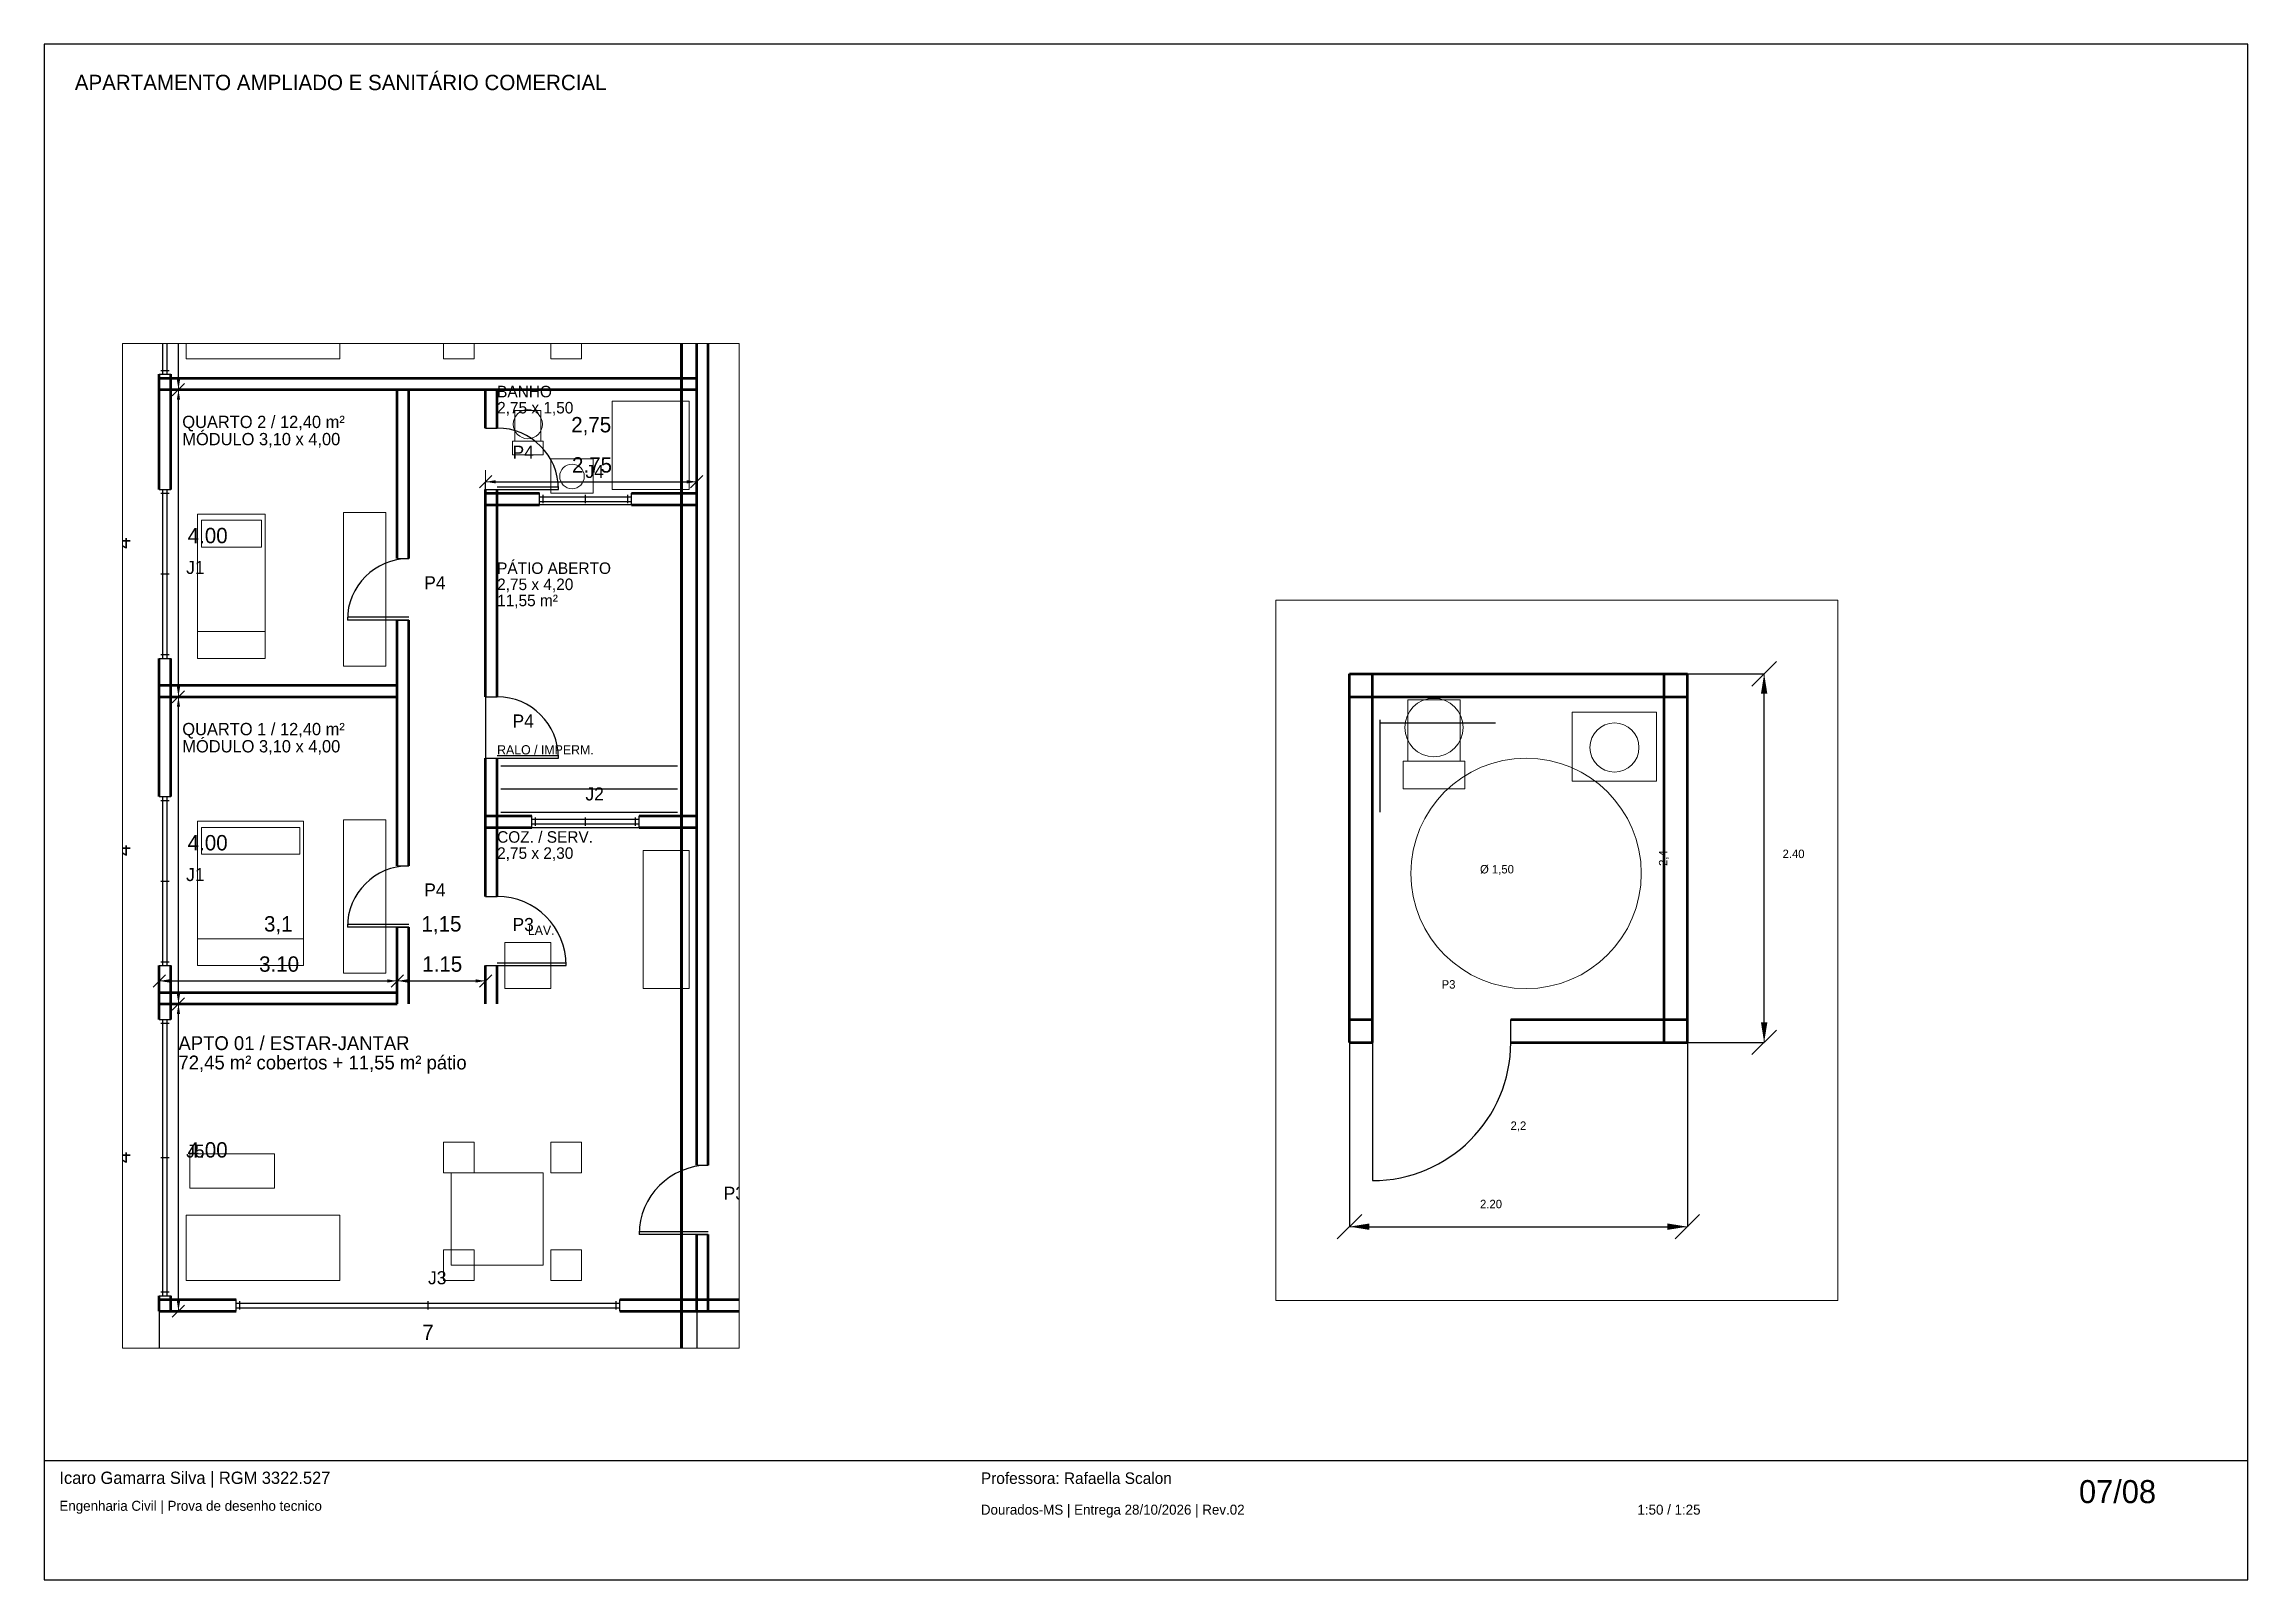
# Paper-space layout '07_APARTAMENTO AMP' of a CAD drawing. Header units: metres, sheet in millimetres. Extents: x 10 to 584, y 10 to 410.
# The model-space entities are those that its viewports show. They can reach past a viewport. Long polylines and large blocks are cut down to what shows.
import ezdxf

# ---------------------------------------------------------------- set-up
doc = ezdxf.new("R2010")
doc.units = ezdxf.units.M
for name, color, linetype, lineweight in [('CORTE', 7, 'Continuous', 60), ('COTAS', 2, 'Continuous', 13), ('ESQUADRIAS', 4, 'Continuous', 25), ('MOBILIARIO', 8, 'Continuous', 15), ('PAREDES', 7, 'Continuous', 50), ('TERRENO', 3, 'Continuous', 25), ('TEXTOS', 7, 'Continuous', 15)]:
    doc.layers.add(name, color=color, linetype=linetype, lineweight=lineweight)
doc.dimstyles.get("Standard").update_dxf_attribs({"dimtxt": 2.5, "dimasz": 2.5, "dimexe": 1.25, "dimexo": 0.625, "dimtad": 1, "dimcen": 2.5, "dimazin": 3, "dimtfac": 1, "dimtmove": 0, "dimatfit": 3})

# ---------------------------------------------------------------- blocks, each defined once
blk = doc.blocks.new('_CLOSEDFILLED')
at = {"color": 0, "linetype": 'BYBLOCK'}
blk.add_solid([(-1, 0.16), (0, 0), (-1, -0.16)], dxfattribs=at)
blk = doc.blocks.new('*D12')
for p, q in [((142, 16), (142, 16.3)), ((142.13, 16.3), (144.97, 16.3)), ((145.1, 16), (145.1, 16.3))]:
    blk.add_line(p, q)
at = {"layer": 'Defpoints'}
for p in [(142, 16.3), (142, 16), (145.1, 16)]:
    blk.add_point(p, dxfattribs=at)
at = {"layer": 'COTAS', "xscale": 0.13, "yscale": 0.13, "rotation": 180}
blk.add_blockref('_CLOSEDFILLED', (142, 16.3), dxfattribs=at)
at = {"layer": 'COTAS', "xscale": 0.13, "yscale": 0.13}
blk.add_blockref('_CLOSEDFILLED', (145.1, 16.3), dxfattribs=at)
at = {"layer": 'COTAS', "insert": (143.55, 17.025), "char_height": 0.2, "attachment_point": 5}
blk.add_mtext('3,1', dxfattribs=at)
blk = doc.blocks.new('*D13')
for p, q in [((146.25, 22.5), (146.25, 22.8)), ((146.38, 22.8), (148.87, 22.8)), ((149, 22.5), (149, 22.8))]:
    blk.add_line(p, q)
at = {"layer": 'Defpoints'}
for p in [(146.25, 22.8), (146.25, 22.5), (149, 22.5)]:
    blk.add_point(p, dxfattribs=at)
at = {"layer": 'COTAS', "xscale": 0.13, "yscale": 0.13, "rotation": 180}
blk.add_blockref('_CLOSEDFILLED', (146.25, 22.8), dxfattribs=at)
at = {"layer": 'COTAS', "xscale": 0.13, "yscale": 0.13}
blk.add_blockref('_CLOSEDFILLED', (149, 22.8), dxfattribs=at)
at = {"layer": 'COTAS', "insert": (147.625, 23.525), "char_height": 0.2, "attachment_point": 5}
blk.add_mtext('2,75', dxfattribs=at)
blk = doc.blocks.new('*D14')
for p, q in [((145.1, 16), (145.1, 16.3)), ((145.23, 16.3), (146.12, 16.3)), ((146.25, 16), (146.25, 16.3))]:
    blk.add_line(p, q)
at = {"layer": 'Defpoints'}
for p in [(145.1, 16.3), (145.1, 16), (146.25, 16)]:
    blk.add_point(p, dxfattribs=at)
at = {"layer": 'COTAS', "xscale": 0.13, "yscale": 0.13, "rotation": 180}
blk.add_blockref('_CLOSEDFILLED', (145.1, 16.3), dxfattribs=at)
at = {"layer": 'COTAS', "xscale": 0.13, "yscale": 0.13}
blk.add_blockref('_CLOSEDFILLED', (146.25, 16.3), dxfattribs=at)
at = {"layer": 'COTAS', "insert": (145.675, 17.025), "char_height": 0.2, "attachment_point": 5}
blk.add_mtext('1,15', dxfattribs=at)
blk = doc.blocks.new('*D15')
for p, q in [((142.4, 16), (142.25, 16)), ((142.25, 12.13), (142.25, 15.87)), ((142.4, 12), (142.25, 12))]:
    blk.add_line(p, q)
at = {"layer": 'Defpoints'}
for p in [(142.4, 16), (142.25, 12), (142.4, 12)]:
    blk.add_point(p, dxfattribs=at)
at = {"layer": 'COTAS', "xscale": 0.13, "yscale": 0.13}
for p, rotation in [((142.25, 16), 90), ((142.25, 12), 270)]:
    blk.add_blockref('_CLOSEDFILLED', p, dxfattribs=dict(at, rotation=rotation))
at = {"layer": 'COTAS', "insert": (141.525, 14), "char_height": 0.2, "attachment_point": 5, "rotation": 90}
blk.add_mtext('4', dxfattribs=at)
blk = doc.blocks.new('*D16')
for p, q in [((142.4, 20), (142.25, 20)), ((142.25, 16.13), (142.25, 19.87)), ((142.4, 16), (142.25, 16))]:
    blk.add_line(p, q)
at = {"layer": 'Defpoints'}
for p in [(142.4, 20), (142.25, 16), (142.4, 16)]:
    blk.add_point(p, dxfattribs=at)
at = {"layer": 'COTAS', "xscale": 0.13, "yscale": 0.13}
for p, rotation in [((142.25, 20), 90), ((142.25, 16), 270)]:
    blk.add_blockref('_CLOSEDFILLED', p, dxfattribs=dict(at, rotation=rotation))
at = {"layer": 'COTAS', "insert": (141.525, 18), "char_height": 0.2, "attachment_point": 5, "rotation": 90}
blk.add_mtext('4', dxfattribs=at)
blk = doc.blocks.new('*D17')
for p, q in [((142.4, 24), (142.25, 24)), ((142.25, 20.13), (142.25, 23.87)), ((142.4, 20), (142.25, 20))]:
    blk.add_line(p, q)
at = {"layer": 'Defpoints'}
for p in [(142.4, 24), (142.25, 20), (142.4, 20)]:
    blk.add_point(p, dxfattribs=at)
at = {"layer": 'COTAS', "xscale": 0.13, "yscale": 0.13}
for p, rotation in [((142.25, 24), 90), ((142.25, 20), 270)]:
    blk.add_blockref('_CLOSEDFILLED', p, dxfattribs=dict(at, rotation=rotation))
at = {"layer": 'COTAS', "insert": (141.525, 22), "char_height": 0.2, "attachment_point": 5, "rotation": 90}
blk.add_mtext('4', dxfattribs=at)
blk = doc.blocks.new('*D27')
for p, q in [((142.4, 28), (142.25, 28)), ((142.25, 24.13), (142.25, 27.87)), ((142.4, 24), (142.25, 24))]:
    blk.add_line(p, q)
at = {"layer": 'Defpoints'}
for p in [(142.4, 28), (142.25, 24), (142.4, 24)]:
    blk.add_point(p, dxfattribs=at)
at = {"layer": 'COTAS', "xscale": 0.13, "yscale": 0.13}
for p, rotation in [((142.25, 28), 90), ((142.25, 24), 270)]:
    blk.add_blockref('_CLOSEDFILLED', p, dxfattribs=dict(at, rotation=rotation))
at = {"layer": 'COTAS', "insert": (141.525, 26), "char_height": 0.2, "attachment_point": 5, "rotation": 90}
blk.add_mtext('4', dxfattribs=at)
blk = doc.blocks.new('*D36')
for p, q in [((142, 12), (142, 11)), ((149, 12), (149, 11)), ((142.13, 11), (148.87, 11))]:
    blk.add_line(p, q)
at = {"layer": 'Defpoints'}
for p in [(142, 12), (149, 12), (142, 11)]:
    blk.add_point(p, dxfattribs=at)
at = {"layer": 'COTAS', "xscale": 0.13, "yscale": 0.13, "rotation": 180}
blk.add_blockref('_CLOSEDFILLED', (142, 11), dxfattribs=at)
at = {"layer": 'COTAS', "xscale": 0.13, "yscale": 0.13}
blk.add_blockref('_CLOSEDFILLED', (149, 11), dxfattribs=at)
at = {"layer": 'COTAS', "insert": (145.5, 11.725), "char_height": 0.2, "attachment_point": 5}
blk.add_mtext('7', dxfattribs=at)
blk = doc.blocks.new('*D37')
for p, q in [((149, 12), (149, 11)), ((151, 12), (151, 11)), ((149.13, 11), (150.87, 11))]:
    blk.add_line(p, q)
at = {"layer": 'Defpoints'}
for p in [(149, 12), (151, 12), (149, 11)]:
    blk.add_point(p, dxfattribs=at)
at = {"layer": 'COTAS', "xscale": 0.13, "yscale": 0.13, "rotation": 180}
blk.add_blockref('_CLOSEDFILLED', (149, 11), dxfattribs=at)
at = {"layer": 'COTAS', "xscale": 0.13, "yscale": 0.13}
blk.add_blockref('_CLOSEDFILLED', (151, 11), dxfattribs=at)
at = {"layer": 'COTAS', "insert": (150, 11.725), "char_height": 0.2, "attachment_point": 5}
blk.add_mtext('2', dxfattribs=at)
blk = doc.blocks.new('*D39')
for p, q in [((142, 12), (142, 10)), ((158, 12), (158, 10)), ((142.13, 10), (157.87, 10))]:
    blk.add_line(p, q)
at = {"layer": 'Defpoints'}
for p in [(142, 12), (158, 12), (142, 10)]:
    blk.add_point(p, dxfattribs=at)
at = {"layer": 'COTAS', "xscale": 0.13, "yscale": 0.13, "rotation": 180}
blk.add_blockref('_CLOSEDFILLED', (142, 10), dxfattribs=at)
at = {"layer": 'COTAS', "xscale": 0.13, "yscale": 0.13}
blk.add_blockref('_CLOSEDFILLED', (158, 10), dxfattribs=at)
at = {"layer": 'COTAS', "insert": (150, 10.725), "char_height": 0.2, "attachment_point": 5}
blk.add_mtext('16', dxfattribs=at)
blk = doc.blocks.new('*D73')
for p, q in [((590, 0), (590, -1.2)), ((592.2, 0), (592.2, -1.2)), ((590.13, -1.2), (592.07, -1.2))]:
    blk.add_line(p, q)
at = {"layer": 'Defpoints'}
for p in [(590, 0), (592.2, 0), (590, -1.2)]:
    blk.add_point(p, dxfattribs=at)
at = {"layer": 'COTAS', "xscale": 0.13, "yscale": 0.13, "rotation": 180}
blk.add_blockref('_CLOSEDFILLED', (590, -1.2), dxfattribs=at)
at = {"layer": 'COTAS', "xscale": 0.13, "yscale": 0.13}
blk.add_blockref('_CLOSEDFILLED', (592.2, -1.2), dxfattribs=at)
at = {"layer": 'COTAS', "insert": (591.1, -0.5475), "char_height": 0.055, "attachment_point": 5}
blk.add_mtext('2,2', dxfattribs=at)
blk = doc.blocks.new('*D74')
for p, q in [((592.2, 2.4), (592.7, 2.4)), ((592.7, 0.13), (592.7, 2.27)), ((592.2, 0), (592.7, 0))]:
    blk.add_line(p, q)
at = {"layer": 'Defpoints'}
for p in [(592.2, 2.4), (592.2, 0), (592.7, 0)]:
    blk.add_point(p, dxfattribs=at)
at = {"layer": 'COTAS', "xscale": 0.13, "yscale": 0.13}
for p, rotation in [((592.7, 2.4), 90), ((592.7, 0), 270)]:
    blk.add_blockref('_CLOSEDFILLED', p, dxfattribs=dict(at, rotation=rotation))
at = {"layer": 'COTAS', "insert": (592.0475, 1.2), "char_height": 0.055, "attachment_point": 5, "rotation": 90}
blk.add_mtext('2,4', dxfattribs=at)

msp = doc.modelspace()

# ---------------------------------------------------------------- linework, layer by layer
at = {"layer": 'CORTE'}
msp.add_line((148.8, 10), (148.8, 44), dxfattribs=at)
at = {"layer": 'COTAS'}
for p, q in [((142.25, 24), (142.25, 28)), ((142.4, 24), (142.1, 24)), ((142.4, 24), (142.1, 24)), ((142.17, 23.92), (142.33, 24.08)), ((142.17, 23.92), (142.33, 24.08)), ((142.25, 20), (142.25, 24)), ((146.17, 22.72), (146.33, 22.88)), ((146.25, 22.5), (146.25, 22.95)), ((148.92, 22.72), (149.08, 22.88)), ((149, 22.5), (149, 22.95)), ((146.25, 22.8), (149, 22.8)), ((142.4, 20), (142.1, 20)), ((142.4, 20), (142.1, 20)), ((142.17, 19.92), (142.33, 20.08)), ((142.17, 19.92), (142.33, 20.08)), ((142.25, 16), (142.25, 20)), ((141.92, 16.22), (142.08, 16.38)), ((142, 16), (142, 16.45)), ((145.02, 16.22), (145.18, 16.38)), ((145.02, 16.22), (145.18, 16.38)), ((145.1, 16), (145.1, 16.45)), ((145.1, 16), (145.1, 16.45)), ((146.17, 16.22), (146.33, 16.38)), ((146.25, 16), (146.25, 16.45)), ((142, 16.3), (145.1, 16.3)), ((145.1, 16.3), (146.25, 16.3)), ((142.17, 15.92), (142.33, 16.08)), ((142.17, 15.92), (142.33, 16.08)), ((142.4, 16), (142.1, 16)), ((142.4, 16), (142.1, 16)), ((142.25, 12), (142.25, 16)), ((142.17, 11.92), (142.33, 12.08)), ((142, 12), (142, 11.15)), ((142, 12), (142, 10.15)), ((142.4, 12), (142.1, 12)), ((149, 12), (149, 11.15)), ((149, 12), (149, 11.15)), ((592.62, 2.32), (592.78, 2.48)), ((592.2, 2.4), (592.55, 2.4)), ((592.7, 0), (592.7, 2.4)), ((590, 0), (590, -1.05)), ((592.2, 0), (592.2, -1.05)), ((592.2, 0), (592.55, 0)), ((592.62, -0.08), (592.78, 0.08)), ((589.92, -1.28), (590.08, -1.12)), ((592.12, -1.28), (592.28, -1.12)), ((590, -1.2), (592.2, -1.2))]:
    msp.add_line(p, q, dxfattribs=at)
at = {"layer": 'ESQUADRIAS'}
for p, q in [((142.045, 24.2), (142.045, 27.8)), ((142.105, 24.2), (142.105, 27.8)), ((142, 24.2), (142.15, 24.2)), ((142.02, 24.25), (142.13, 24.25)), ((146.25, 23.5), (146.4, 23.5)), ((142, 22.7), (142.15, 22.7)), ((142.045, 20.5), (142.045, 22.7)), ((142.105, 20.5), (142.105, 22.7)), ((146.25, 22.7), (146.4, 22.7)), ((146.4, 22.735), (147.2, 22.735)), ((146.4, 22.7), (147.2, 22.7)), ((142.02, 22.65), (142.13, 22.65)), ((146.95, 22.5), (146.95, 22.65)), ((146.95, 22.605), (148.15, 22.605)), ((146.95, 22.545), (148.15, 22.545)), ((147, 22.52), (147, 22.63)), ((147.55, 22.52), (147.55, 22.63)), ((148.1, 22.52), (148.1, 22.63)), ((148.15, 22.5), (148.15, 22.65)), ((145.1, 21.8), (145.25, 21.8)), ((142.02, 21.6), (142.13, 21.6)), ((145.25, 21.035), (144.45, 21.035)), ((145.25, 21), (144.45, 21)), ((145.1, 21), (145.25, 21)), ((142.02, 20.55), (142.13, 20.55)), ((142, 20.5), (142.15, 20.5)), ((146.25, 20), (146.4, 20)), ((146.4, 19.235), (147.2, 19.235)), ((146.25, 19.2), (146.4, 19.2)), ((146.4, 19.2), (147.2, 19.2)), ((142, 18.7), (142.15, 18.7)), ((142.045, 16.5), (142.045, 18.7)), ((142.105, 16.5), (142.105, 18.7)), ((142.02, 18.65), (142.13, 18.65)), ((146.85, 18.3), (146.85, 18.45)), ((146.85, 18.405), (148.25, 18.405)), ((146.9, 18.32), (146.9, 18.43)), ((147.55, 18.32), (147.55, 18.43)), ((148.2, 18.32), (148.2, 18.43)), ((148.25, 18.3), (148.25, 18.45)), ((146.85, 18.345), (148.25, 18.345)), ((145.1, 17.8), (145.25, 17.8)), ((142.02, 17.6), (142.13, 17.6)), ((146.25, 17.4), (146.4, 17.4)), ((145.25, 17.035), (144.45, 17.035)), ((145.25, 17), (144.45, 17)), ((145.1, 17), (145.25, 17)), ((142.02, 16.55), (142.13, 16.55)), ((146.4, 16.535), (147.3, 16.535)), ((142, 16.5), (142.15, 16.5)), ((146.25, 16.5), (146.4, 16.5)), ((146.4, 16.5), (147.3, 16.5)), ((142, 15.8), (142.15, 15.8)), ((142.045, 12.2), (142.045, 15.8)), ((142.105, 12.2), (142.105, 15.8)), ((142.02, 15.75), (142.13, 15.75)), ((142.02, 14), (142.13, 14)), ((149, 13.9), (149.15, 13.9)), ((149.15, 13.035), (148.25, 13.035)), ((149.15, 13), (148.25, 13)), ((149, 13), (149.15, 13)), ((142, 12.2), (142.15, 12.2)), ((142.02, 12.25), (142.13, 12.25)), ((143, 12), (143, 12.15)), ((143, 12.105), (148, 12.105)), ((143.05, 12.02), (143.05, 12.13)), ((145.5, 12.02), (145.5, 12.13)), ((147.95, 12.02), (147.95, 12.13)), ((148, 12), (148, 12.15)), ((143, 12.045), (148, 12.045)), ((590.2, 1.5), (590.2, 2.1)), ((590.2, 2.08), (590.95, 2.08)), ((590.15, 0), (590.15, 0.15)), ((591.05, 0), (591.05, 0.15)), ((590.15, 0), (590.15, -0.9))]:
    msp.add_line(p, q, dxfattribs=at)
for centre, radius, start, end in [((146.4, 22.7), 0.8, 0, 90), ((145.25, 21), 0.8, 90, 180), ((146.4, 19.2), 0.8, 0, 90), ((145.25, 17), 0.8, 90, 180), ((146.4, 16.5), 0.9, 0, 90), ((149.15, 13), 0.9, 90, 180), ((590.15, 0), 0.9, 270, 360)]:
    msp.add_arc(centre, radius, start, end, dxfattribs=at)
at = {"layer": 'MOBILIARIO'}
for p, q in [((145.8, 25.8), (145.8, 24.6)), ((147, 24.6), (147, 25.8)), ((142.35, 25.25), (142.35, 24.4)), ((144.35, 24.4), (144.35, 25.25)), ((145.7, 24.8), (145.7, 24.4)), ((146.1, 24.4), (146.1, 24.8)), ((147.1, 24.8), (147.1, 24.4)), ((147.5, 24.4), (147.5, 24.8)), ((145.8, 24.6), (147, 24.6)), ((142.35, 24.4), (144.35, 24.4)), ((145.7, 24.4), (146.1, 24.4)), ((147.1, 24.4), (147.5, 24.4)), ((148.9, 23.85), (147.9, 23.85)), ((147.9, 23.85), (147.9, 22.7)), ((148.9, 22.7), (148.9, 23.85)), ((146.97, 23.73), (146.63, 23.73)), ((146.63, 23.73), (146.63, 23.33)), ((146.97, 23.33), (146.97, 23.73)), ((147, 23.33), (146.6, 23.33)), ((146.6, 23.33), (146.6, 23.15)), ((146.63, 23.33), (146.97, 23.33)), ((147, 23.15), (147, 23.33)), ((146.6, 23.15), (147, 23.15)), ((147.65, 23.1), (147.1, 23.1)), ((147.1, 23.1), (147.1, 22.65)), ((147.65, 22.65), (147.65, 23.1)), ((147.9, 22.7), (148.9, 22.7)), ((147.1, 22.65), (147.65, 22.65)), ((144.95, 22.4), (144.4, 22.4)), ((144.4, 22.4), (144.4, 20.4)), ((144.95, 20.4), (144.95, 22.4)), ((143.38, 22.38), (142.5, 22.38)), ((142.5, 22.38), (142.5, 20.5)), ((143.33, 22.3), (142.55, 22.3)), ((142.55, 22.3), (142.55, 21.95)), ((143.33, 21.95), (143.33, 22.3)), ((143.38, 20.5), (143.38, 22.38)), ((142.55, 21.95), (143.33, 21.95)), ((142.5, 20.85), (143.38, 20.85)), ((142.5, 20.5), (143.38, 20.5)), ((144.4, 20.4), (144.95, 20.4)), ((143.88, 18.38), (142.5, 18.38)), ((142.5, 18.38), (142.5, 16.5)), ((143.88, 16.5), (143.88, 18.38)), ((144.95, 18.4), (144.4, 18.4)), ((144.4, 18.4), (144.4, 16.4)), ((144.95, 16.4), (144.95, 18.4)), ((143.83, 18.3), (142.55, 18.3)), ((142.55, 18.3), (142.55, 17.95)), ((143.83, 17.95), (143.83, 18.3)), ((142.55, 17.95), (143.83, 17.95)), ((148.9, 18), (148.3, 18)), ((148.3, 18), (148.3, 16.2)), ((148.9, 16.2), (148.9, 18)), ((142.5, 16.85), (143.88, 16.85)), ((147.1, 16.8), (146.5, 16.8)), ((146.5, 16.8), (146.5, 16.2)), ((147.1, 16.2), (147.1, 16.8)), ((142.5, 16.5), (143.88, 16.5)), ((144.4, 16.4), (144.95, 16.4)), ((146.5, 16.2), (147.1, 16.2)), ((148.3, 16.2), (148.9, 16.2)), ((146.1, 14.2), (145.7, 14.2)), ((145.7, 14.2), (145.7, 13.8)), ((146.1, 13.8), (146.1, 14.2)), ((147.5, 14.2), (147.1, 14.2)), ((147.1, 14.2), (147.1, 13.8)), ((147.5, 13.8), (147.5, 14.2)), ((143.5, 14.05), (142.4, 14.05)), ((142.4, 14.05), (142.4, 13.6)), ((143.5, 13.6), (143.5, 14.05)), ((145.7, 13.8), (146.1, 13.8)), ((147, 13.8), (145.8, 13.8)), ((145.8, 13.8), (145.8, 12.6)), ((147, 12.6), (147, 13.8)), ((147.1, 13.8), (147.5, 13.8)), ((142.4, 13.6), (143.5, 13.6)), ((144.35, 13.25), (142.35, 13.25)), ((142.35, 13.25), (142.35, 12.4)), ((144.35, 12.4), (144.35, 13.25)), ((146.1, 12.8), (145.7, 12.8)), ((145.7, 12.8), (145.7, 12.4)), ((146.1, 12.4), (146.1, 12.8)), ((147.5, 12.8), (147.1, 12.8)), ((147.1, 12.8), (147.1, 12.4)), ((147.5, 12.4), (147.5, 12.8)), ((145.8, 12.6), (147, 12.6)), ((142.35, 12.4), (144.35, 12.4)), ((145.7, 12.4), (146.1, 12.4)), ((147.1, 12.4), (147.5, 12.4)), ((590.72, 2.23), (590.38, 2.23)), ((590.38, 2.23), (590.38, 1.83)), ((590.72, 1.83), (590.72, 2.23)), ((592, 2.15), (591.45, 2.15)), ((591.45, 2.15), (591.45, 1.7)), ((592, 1.7), (592, 2.15)), ((590.75, 1.83), (590.35, 1.83)), ((590.35, 1.83), (590.35, 1.65)), ((590.38, 1.83), (590.72, 1.83)), ((590.75, 1.65), (590.75, 1.83)), ((590.35, 1.65), (590.75, 1.65)), ((591.45, 1.7), (592, 1.7))]:
    msp.add_line(p, q, dxfattribs=at)
for centre, radius in [((146.8, 23.55), 0.19), ((147.375, 22.87), 0.16), ((590.55, 2.05), 0.19), ((591.725, 1.92), 0.16), ((591.15, 1.1), 0.75)]:
    msp.add_circle(centre, radius, dxfattribs=at)
at = {"layer": 'PAREDES'}
for p, q in [((149, 13.9), (149, 25)), ((149.15, 13.9), (149.15, 25)), ((142, 22.7), (142, 24.2)), ((142, 24.15), (149, 24.15)), ((142.15, 22.7), (142.15, 24.2)), ((142, 24), (149, 24)), ((145.1, 21.8), (145.1, 24)), ((145.25, 21.8), (145.25, 24)), ((146.25, 23.5), (146.25, 24)), ((146.4, 23.5), (146.4, 24)), ((146.25, 20), (146.25, 22.7)), ((146.4, 20), (146.4, 22.7)), ((146.25, 22.65), (146.95, 22.65)), ((148.15, 22.65), (149, 22.65)), ((146.25, 22.5), (146.95, 22.5)), ((148.15, 22.5), (149, 22.5)), ((145.1, 17.8), (145.1, 21)), ((145.25, 17.8), (145.25, 21)), ((142, 18.7), (142, 20.5)), ((142.15, 18.7), (142.15, 20.5)), ((142, 20.15), (145.1, 20.15)), ((142, 20), (145.1, 20)), ((146.25, 17.4), (146.25, 19.2)), ((146.4, 17.4), (146.4, 19.2)), ((146.25, 18.45), (146.85, 18.45)), ((148.25, 18.45), (149, 18.45)), ((146.25, 18.3), (146.85, 18.3)), ((148.25, 18.3), (149, 18.3)), ((145.1, 16), (145.1, 17)), ((145.25, 16), (145.25, 17)), ((142, 15.8), (142, 16.5)), ((142.15, 15.8), (142.15, 16.5)), ((146.25, 16), (146.25, 16.5)), ((146.4, 16), (146.4, 16.5)), ((142, 16.15), (145.1, 16.15)), ((142, 16), (145.1, 16)), ((149, 12), (149, 13)), ((149.15, 12), (149.15, 13)), ((142, 12), (142, 12.2)), ((142.15, 12), (142.15, 12.2)), ((142, 12.15), (143, 12.15)), ((148, 12.15), (152, 12.15)), ((142, 12), (143, 12)), ((148, 12), (152, 12)), ((590, 2.4), (592.2, 2.4)), ((590, 0), (590, 2.4)), ((590.15, 0), (590.15, 2.4)), ((592.05, 0), (592.05, 2.4)), ((592.2, 0), (592.2, 2.4)), ((590, 2.25), (592.2, 2.25)), ((590, 0.15), (590.15, 0.15)), ((591.05, 0.15), (592.2, 0.15)), ((590, 0), (590.15, 0)), ((591.05, 0), (592.2, 0))]:
    msp.add_line(p, q, dxfattribs=at)
at = {"layer": 'TERRENO'}
for p, q in [((149, 22.5), (146.25, 22.5)), ((146.25, 22.5), (146.25, 18.3)), ((149, 18.3), (149, 22.5)), ((146.45, 19.1), (148.75, 19.1)), ((146.45, 18.8), (148.75, 18.8)), ((146.45, 18.5), (148.75, 18.5)), ((146.25, 18.3), (149, 18.3))]:
    msp.add_line(p, q, dxfattribs=at)

# ---------------------------------------------------------------- texts
at = {"layer": 'COTAS'}
for s, height, p in [('2.75', 0.2, (147.375, 22.92)), ('4.00', 0.2, (142.37, 22)), ('4.00', 0.2, (142.37, 18)), ('3.10', 0.2, (143.3, 16.42)), ('1.15', 0.2, (145.425, 16.42)), ('4.00', 0.2, (142.37, 14)), ('2.40', 0.055, (592.82, 1.2)), ('2.20', 0.055, (590.85, -1.08))]:
    msp.add_text(s, height=height, dxfattribs=at).set_placement(p)
at = {"layer": 'TEXTOS'}
for s, height, p in [('BANHO', 0.15, (146.4, 23.9)), ('2,75 x 1,50', 0.15, (146.4, 23.69)), ('QUARTO 2 / 12,40 m²', 0.16, (142.3, 23.5)), ('MÓDULO 3,10 x 4,00', 0.16, (142.3, 23.276)), ('P4', 0.17, (146.6, 23.1)), ('J4', 0.17, (147.55, 22.85)), ('J1', 0.17, (142.35, 21.6)), ('PÁTIO ABERTO', 0.15, (146.4, 21.6)), ('P4', 0.17, (145.45, 21.4)), ('2,75 x 4,20', 0.15, (146.4, 21.39)), ('11,55 m²', 0.15, (146.4, 21.18)), ('QUARTO 1 / 12,40 m²', 0.16, (142.3, 19.5)), ('P4', 0.17, (146.6, 19.6)), ('MÓDULO 3,10 x 4,00', 0.16, (142.3, 19.276)), ('RALO / IMPERM.', 0.12, (146.4, 19.25)), ('J2', 0.17, (147.55, 18.65)), ('COZ. / SERV.', 0.15, (146.4, 18.1)), ('2,75 x 2,30', 0.15, (146.4, 17.89)), ('J1', 0.17, (142.35, 17.6)), ('P4', 0.17, (145.45, 17.4)), ('P3', 0.17, (146.6, 16.95)), ('LAV.', 0.12, (146.8, 16.9)), ('APTO 01 / ESTAR-JANTAR', 0.18, (142.25, 15.4)), ('72,45 m² cobertos + 11,55 m² pátio', 0.18, (142.25, 15.148)), ('J5', 0.17, (142.35, 14)), ('P3', 0.17, (149.35, 13.45)), ('J3', 0.17, (145.5, 12.35)), ('Ø 1,50', 0.055, (590.85, 1.1)), ('P3', 0.055, (590.6, 0.35))]:
    msp.add_text(s, height=height, dxfattribs=at).set_placement(p)

# ---------------------------------------------------------------- dimensions: what is measured, and where the dimension line sits
at = {"layer": 'COTAS'}
for base, p1, p2, override, picture, middle in [((142.25, 24), (142.4, 24), (142.4, 28), {"dimtxt": 0.2, "dimasz": 0.13, "dimtad": 1, "dimdec": 2}, '*D27', (141.525, 26)), ((142.25, 20), (142.4, 20), (142.4, 24), {"dimtxt": 0.2, "dimasz": 0.13, "dimtad": 1, "dimdec": 2}, '*D17', (141.525, 22)), ((142.25, 16), (142.4, 16), (142.4, 20), {"dimtxt": 0.2, "dimasz": 0.13, "dimtad": 1, "dimdec": 2}, '*D16', (141.525, 18)), ((142.25, 12), (142.4, 12), (142.4, 16), {"dimtxt": 0.2, "dimasz": 0.13, "dimtad": 1, "dimdec": 2}, '*D15', (141.525, 14)), ((592.7, 0), (592.2, 0), (592.2, 2.4), {"dimtxt": 0.055, "dimasz": 0.13, "dimtad": 1, "dimdec": 2}, '*D74', (592.048, 1.2))]:
    dim = msp.add_linear_dim(base=base, p1=p1, p2=p2, angle=90, dimstyle='Standard', override=override, dxfattribs=at)
    dim.commit()
    dim.dimension.update_dxf_attribs({"geometry": picture, "text_midpoint": middle})
for base, p1, p2, override, picture, middle in [((146.25, 22.8), (146.25, 22.5), (149, 22.5), {"dimtxt": 0.2, "dimasz": 0.13, "dimtad": 1, "dimdec": 2}, '*D13', (147.625, 23.525)), ((142, 16.3), (142, 16), (145.1, 16), {"dimtxt": 0.2, "dimasz": 0.13, "dimtad": 1, "dimdec": 2}, '*D12', (143.55, 17.025)), ((145.1, 16.3), (145.1, 16), (146.25, 16), {"dimtxt": 0.2, "dimasz": 0.13, "dimtad": 1, "dimdec": 2}, '*D14', (145.675, 17.025)), ((142, 11), (142, 12), (149, 12), {"dimtxt": 0.2, "dimasz": 0.13, "dimtad": 1, "dimdec": 2}, '*D36', (145.5, 11.725)), ((142, 10), (142, 12), (158, 12), {"dimtxt": 0.2, "dimasz": 0.13, "dimtad": 1, "dimdec": 2}, '*D39', (150, 10.725)), ((149, 11), (149, 12), (151, 12), {"dimtxt": 0.2, "dimasz": 0.13, "dimtad": 1, "dimdec": 2}, '*D37', (150, 11.725)), ((590, -1.2), (590, 0), (592.2, 0), {"dimtxt": 0.055, "dimasz": 0.13, "dimtad": 1, "dimdec": 2}, '*D73', (591.1, -0.547))]:
    dim = msp.add_linear_dim(base=base, p1=p1, p2=p2, dimstyle='Standard', override=override, dxfattribs=at)
    dim.commit()
    dim.dimension.update_dxf_attribs({"geometry": picture, "text_midpoint": middle})

psp = doc.layouts.new('07_APARTAMENTO AMP')

# ---------------------------------------------------------------- linework, layer by layer
for points in [[(10, 10), (584, 10), (584, 410), (10, 410)], [(10, 10), (584, 10), (584, 41), (10, 41)]]:
    psp.add_lwpolyline(points, close=True)

# ---------------------------------------------------------------- texts
for s, height, p in [('APARTAMENTO AMPLIADO E SANITÁRIO COMERCIAL', 4, (18, 398)), ('Icaro Gamarra Silva | RGM 3322.527', 3.2, (14, 35)), ('Professora: Rafaella Scalon', 3, (254, 35)), ('07/08', 6, (540, 30)), ('Engenharia Civil | Prova de desenho tecnico', 2.6, (14, 28)), ('Dourados-MS | Entrega 28/10/2026 | Rev.02', 2.6, (254, 27)), ('1:50 / 1:25', 2.6, (425, 27))]:
    psp.add_text(s, height=height).set_placement(p)

# ---------------------------------------------------------------- viewports
at = {"layer": 'VIEWPORTS'}
psp.add_viewport(center=(110.7, 201.2), size=(160.6, 261.6), view_center_point=(145.535, 18.06), view_height=13.08, dxfattribs=at)
psp.add_viewport(center=(404, 174), size=(146.4, 182.4), view_center_point=(591.35, 0.6), view_height=4.56, status=3, dxfattribs=at)

doc.saveas('drawing.dxf')
